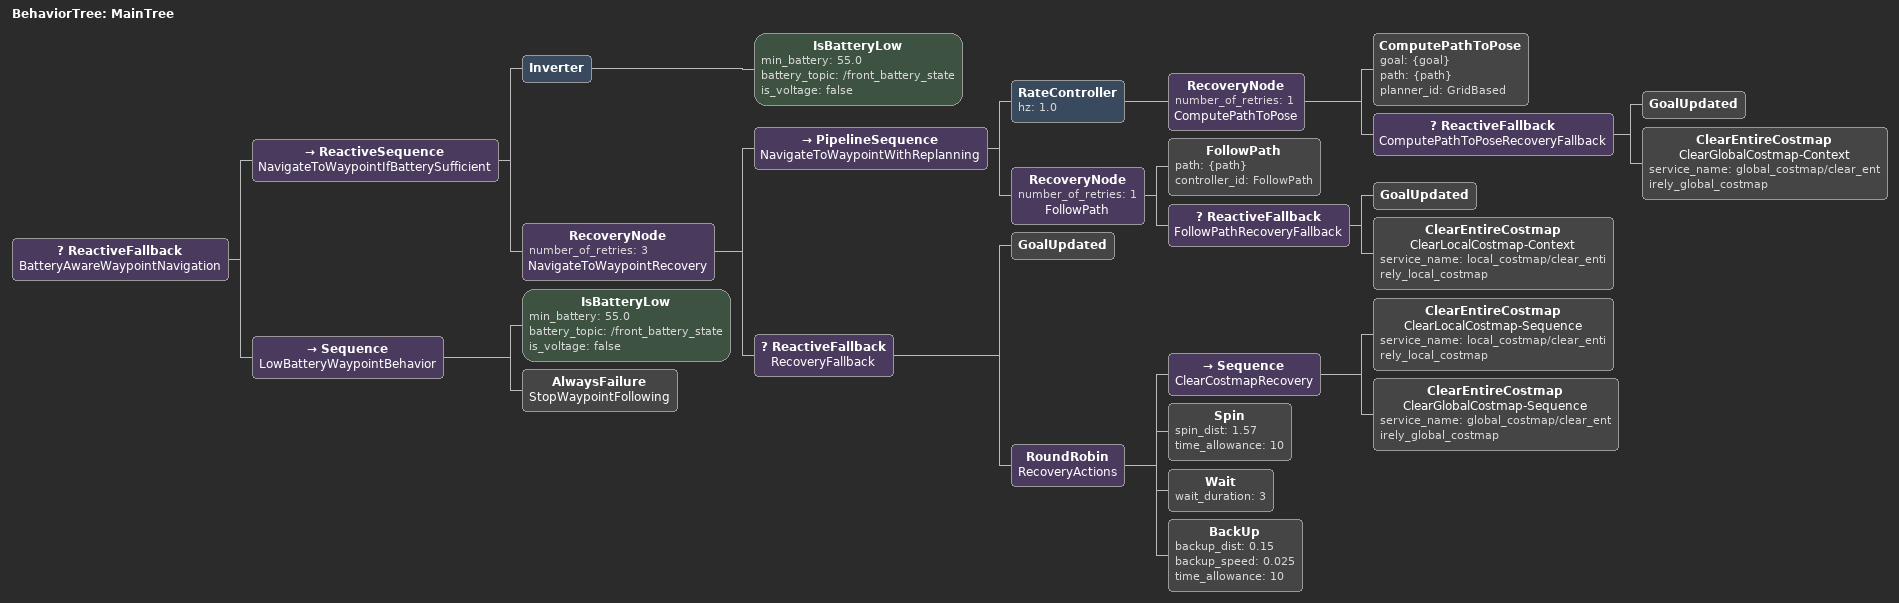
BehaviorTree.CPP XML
<root main_tree_to_execute="MainTree">
  <BehaviorTree ID="MainTree">
    <ReactiveFallback name="BatteryAwareWaypointNavigation">

      <!-- Navigația către waypoint se execută cât timp bateria e OK -->
      <ReactiveSequence name="NavigateToWaypointIfBatterySufficient">
        <!-- Verifică dacă bateria NU e scăzută -->
        <Inverter>
          <IsBatteryLow min_battery="55.0"
                        battery_topic="/front_battery_state"
                        is_voltage="false"/>
        </Inverter>

        <!-- Navigația către waypoint -->
        <RecoveryNode number_of_retries="3" name="NavigateToWaypointRecovery">
          <PipelineSequence name="NavigateToWaypointWithReplanning">
            <RateController hz="1.0">
              <RecoveryNode number_of_retries="1" name="ComputePathToPose">
                <ComputePathToPose goal="{goal}" path="{path}" planner_id="GridBased"/>
                <ReactiveFallback name="ComputePathToPoseRecoveryFallback">
                  <GoalUpdated/>
                  <ClearEntireCostmap name="ClearGlobalCostmap-Context"
                                      service_name="global_costmap/clear_entirely_global_costmap"/>
                </ReactiveFallback>
              </RecoveryNode>
            </RateController>
            <RecoveryNode number_of_retries="1" name="FollowPath">
              <FollowPath path="{path}" controller_id="FollowPath"/>
              <ReactiveFallback name="FollowPathRecoveryFallback">
                <GoalUpdated/>
                <ClearEntireCostmap name="ClearLocalCostmap-Context"
                                    service_name="local_costmap/clear_entirely_local_costmap"/>
              </ReactiveFallback>
            </RecoveryNode>
          </PipelineSequence>
          <ReactiveFallback name="RecoveryFallback">
            <GoalUpdated/>
            <RoundRobin name="RecoveryActions">
              <Sequence name="ClearCostmapRecovery">
                <ClearEntireCostmap name="ClearLocalCostmap-Sequence"
                                    service_name="local_costmap/clear_entirely_local_costmap"/>
                <ClearEntireCostmap name="ClearGlobalCostmap-Sequence"
                                    service_name="global_costmap/clear_entirely_global_costmap"/>
              </Sequence>
              <Spin spin_dist="1.57" time_allowance="10"/>
              <Wait wait_duration="3"/>
              <BackUp backup_dist="0.15" backup_speed="0.025" time_allowance="10"/>
            </RoundRobin>
          </ReactiveFallback>
        </RecoveryNode>
      </ReactiveSequence>

      <!-- Comportament când bateria e scăzută - oprește waypoint following -->
      <Sequence name="LowBatteryWaypointBehavior">
        <IsBatteryLow min_battery="55.0"
                      battery_topic="/front_battery_state"
                      is_voltage="false"/>
        <AlwaysFailure name="StopWaypointFollowing"/>
      </Sequence>

    </ReactiveFallback>
  </BehaviorTree>
</root>
